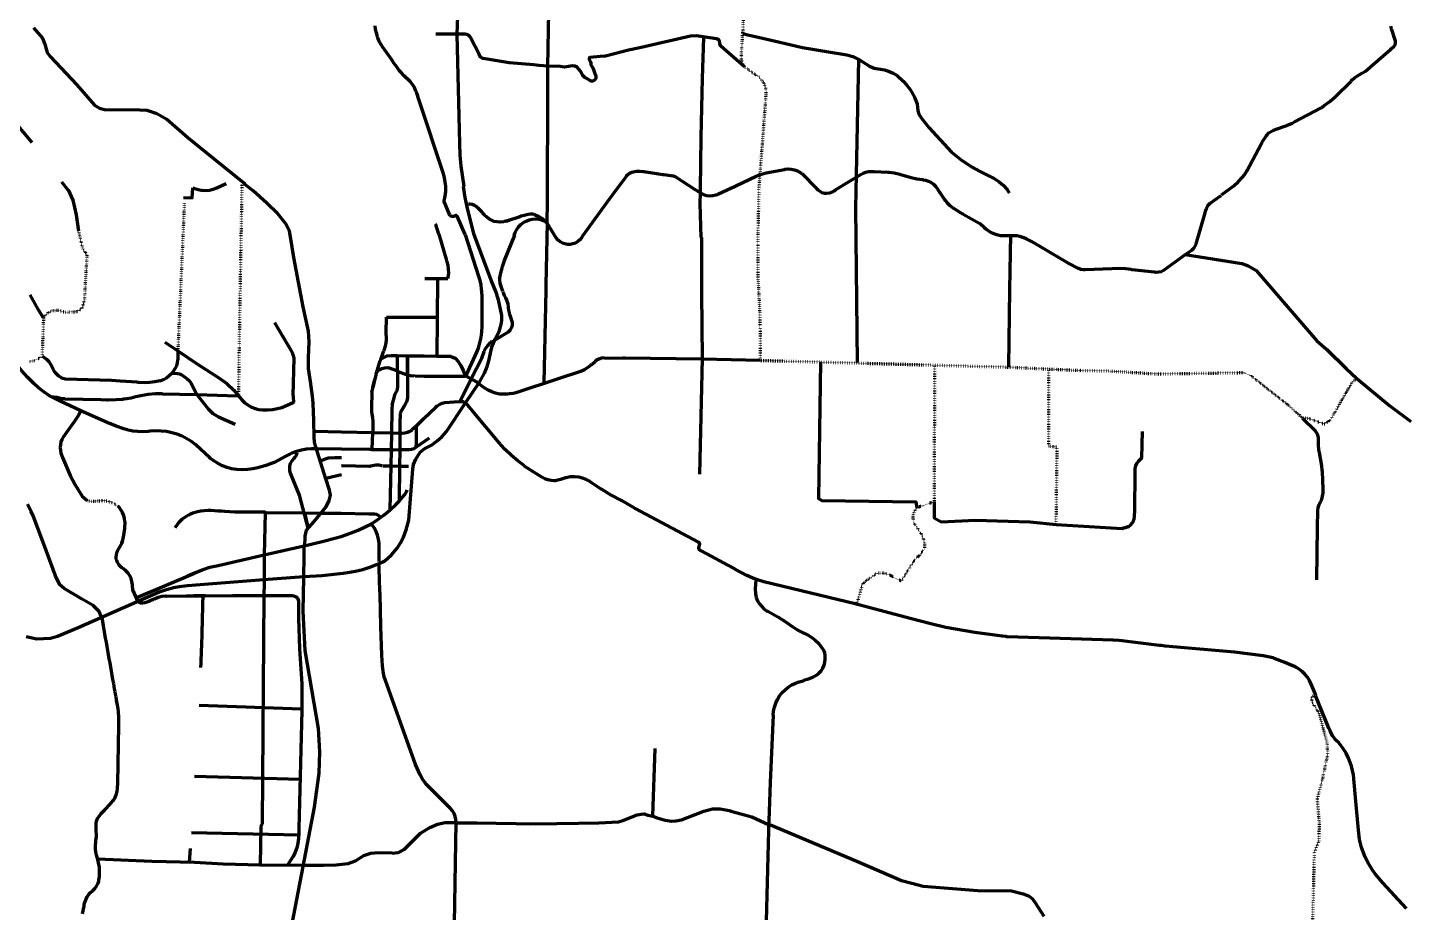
# Model space of a CAD drawing. Header units: feet. Extents: x -383819 to -15998, y -152022 to 104900.
# Drawn here: x -312136 to -265172, y -21132 to 9003 of the extents above; entities that cross this region are included whole.
import ezdxf

# ---------------------------------------------------------------- set-up
doc = ezdxf.new("R2010")
doc.units = ezdxf.units.FT
doc.linetypes.add('DOTTED', pattern=[1.5, 0.3, -1.2])
for name, color, linetype, lineweight in [('41', 7, 'DOTTED', 200), ('42', 7, 'DOTTED', 200), ('43', 7, 'DOTTED', 200), ('57', 7, 'Continuous', 200), ('58', 7, 'Continuous', 200), ('59', 7, 'Continuous', 200), ('60', 7, 'Continuous', 200)]:
    doc.layers.add(name, color=color, linetype=linetype, lineweight=lineweight)

msp = doc.modelspace()

# ---------------------------------------------------------------- linework, layer by layer
at = {"layer": '41'}
for points in [[(-287775.81, 8798.39), (-287767.73, 8919.24), (-287753.73, 9310.03), (-287753.01, 9330.02), (-287752.68, 9350.03), (-287751.78, 9447.34), (-287766.68, 9561.56), (-287797.24, 9672.62), (-287842.88, 9778.38), (-287902.71, 9876.8), (-288044.95, 10096.15), (-288143.09, 10256.28), (-288146.58, 10261.46), (-288229.17, 10369.3), (-288323.87, 10466.7), (-288325.57, 10468.24), (-288425.52, 10570.07), (-288513.45, 10682.44), (-288516.43, 10687.29)], [(-287702.78, 7646.07), (-287733.88, 7690.35), (-287779.1, 7776.35), (-287809.61, 7868.59), (-287824.61, 7964.58), (-287823.86, 8041.73), (-287823.67, 8061.54), (-287822.41, 8081.73), (-287803.63, 8382.29), (-287802.72, 8395.98), (-287776.24, 8799.29)], [(-286998.19, 6496.2), (-286978.42, 6734.47), (-286976.45, 6836.77), (-286990.43, 6938.13), (-287020.02, 7036.08), (-287064.5, 7128.23), (-287122.77, 7212.34), (-287193.43, 7286.35), (-287218.33, 7306.74), (-287238.34, 7323.13), (-287258.33, 7336.37), (-287413.4, 7439.1), (-287702.78, 7646.07)], [(-287006.56, 6468.97), (-287043.15, 5990.36), (-287100.66, 5221.45), (-287236.57, 3479.62)], [(-287231.02, 3459.7), (-287262.09, 1975.95), (-287260.02, 1646.34), (-287262.09, 460.59), (-287193.73, -779.58), (-287189.59, -1204.54), (-287183.9, -2329.92)]]:
    msp.add_lwpolyline(points, dxfattribs=at)
at = {"layer": '42'}
for points in [[(-310398.45, 2057.94), (-310262.16, 1469.35), (-310118.69, 1282.73)], [(-312077, -2372.65), (-311890.5, -2329.58), (-311632.26, -2200.38), (-311582.05, -863.48), (-311474.45, -727.1), (-311302.29, -633.79), (-311094.26, -619.43), (-310843.2, -691.21), (-310463.01, -669.67), (-310276.5, -554.83), (-310190.42, -260.53), (-310104.34, 1282.73)], [(-281244.26, -2473.16), (-281260.41, -7144.21), (-281827.1, -7345.19), (-281941.87, -7474.39), (-281989.32, -7652.71), (-281956.22, -7854.83), (-281662.11, -8299.86), (-281590.38, -8529.55), (-281586.94, -8760.19), (-281999.26, -9234.79), (-282379.45, -9852.09), (-282838.54, -9615.22), (-283010.7, -9572.15), (-283211.55, -9586.51), (-283670.64, -9909.51), (-283720.86, -10010.01), (-283900.65, -10647.94)], [(-277365.78, -2643.88), (-277367.07, -5249.23), (-277080.14, -5277.94), (-277110.41, -7854.07)], [(-310104.89, -7100.75), (-310090, -7113.68), (-309911.26, -7128.2), (-309595.84, -7105.99), (-309457.99, -7113), (-309207.68, -7185.46), (-309057.04, -7293.13)], [(-268287.44, -13672.56), (-268416.56, -13844.83), (-268359.17, -14024.28), (-268151.14, -14340.11), (-267878.56, -15366.55), (-267857.04, -15754.16), (-268065.06, -16723.19), (-268215.7, -17265.12), (-268143.97, -18083.41), (-268158.32, -18700.71), (-268330.48, -19138.57)], [(-268316.13, -19174.46), (-268366.34, -21236.32), (-268488.29, -23303.58), (-268638.93, -23892.17), (-268681.97, -24032.14), (-268646.1, -24164.93), (-268481.12, -24670.98), (-268481.12, -25008.34), (-268653.28, -25259.57), (-269011.94, -25891.23), (-269327.85, -26675.03)]]:
    msp.add_lwpolyline(points, dxfattribs=at)
at = {"layer": '43'}
msp.add_line((-306797.45, 3019.79), (-307019.82, -2013.75), dxfattribs=at)
msp.add_lwpolyline([(-304839.14, 3665.8), (-304932.39, -1839.68), (-304953.91, -3513.94)], dxfattribs=at)
at = {"layer": '57'}
for points in [[(-297481.32, 9717.75), (-297519.06, 8765.7), (-297422.02, 5053.93), (-297408.55, 4660.16), (-297373.51, 4279.88), (-297281.86, 3594.84)], [(-312183.25, -11739.9), (-311817.57, -11810.98), (-311596.58, -11805.72), (-311359.8, -11789.92), (-311117.76, -11726.74), (-310410.07, -11431.9), (-308609.26, -10636.87), (-307679.93, -10222.9), (-307440.52, -10141.29), (-307164.28, -10070.21), (-306961.71, -10030.72), (-306693.36, -9993.87), (-306403.97, -9970.17), (-304089.5, -9799.06), (-302724.09, -9696.39), (-302097.3, -9652.29), (-301381.71, -9575.95), (-301176.51, -9546.99), (-300963.41, -9507.5), (-300716.11, -9449.58), (-300481.97, -9375.87), (-300158.37, -9246.88), (-299966.32, -9160.01), (-299744.68, -8957.38), (-299552.63, -8723.09), (-299439.51, -8549.34), (-299334.27, -8351.9), (-299236.93, -8107.07), (-299144.85, -7778), (-299013.31, -6032.62), (-298989.63, -5877.3), (-298915.97, -5696.97), (-298760.75, -5454.77), (-298602.9, -5333.68), (-298381.91, -5215.21), (-298184.6, -5073.05), (-298024.11, -4930.9), (-297870.21, -4755.83), (-297220.4, -3776.52), (-296741.58, -3072.31), (-296569.27, -2765.62), (-296479.82, -2539.22), (-296427.2, -2352.31), (-296321.97, -1886.35), (-296208.84, -1604.67), (-296069.41, -1349.31), (-296003.64, -1109.08), (-295987.85, -969.56), (-295987.85, -801.08), (-296095.72, -264.04), (-296190.43, 20.28), (-296340.39, 399.36), (-296932.33, 1979.55), (-297163.84, 2898.97), (-297226.98, 3212.25), (-297292.58, 3590.29)], [(-303127.27, -21521.81), (-302747.12, -19567.8), (-302365.65, -17543.36), (-302202.54, -16392.94), (-302176.23, -15661.09), (-302231.48, -14873.96), (-302676.09, -12213.11), (-302745.14, -10875.77), (-302726.72, -9722.71), (-302720.81, -9004.69), (-302712.92, -8628.23), (-302691.24, -8680.29)]]:
    msp.add_lwpolyline(points, dxfattribs=at)
at = {"layer": '58'}
for p, q in [((-310979.68, 3753.38), (-310764.35, 3472.26)), ((-289155.51, -2283.54), (-287184.94, -2329.4)), ((-300411.32, -3422.59), (-300419.37, -3940.92)), ((-302801.34, -14210.91), (-306287.92, -14086.87)), ((-302854.99, -16608.75), (-306449.42, -16501.38)), ((-288217.14, -17668.28), (-287465.68, -17882.52)), ((-287468.4, -17882.52), (-286897.94, -18135.38)), ((-306556.72, -18416.07), (-302890.75, -18487.65)), ((-304220.82, -19513.83), (-302738.18, -19520.34))]:
    msp.add_line(p, q, dxfattribs=at)
for points in [[(-311936.55, 8999.03), (-311626.31, 8639.33), (-311542.6, 8442.23), (-311463.81, 8156.44), (-311370.25, 8023.4), (-310453.59, 7051), (-309851.09, 6365.34), (-309683.66, 6261.86), (-309511.3, 6217.51), (-308309.76, 6202.73), (-308068.47, 6187.95), (-307738.53, 6079.55)], [(-307738.53, 6079.55), (-307392.36, 5878.27), (-306675.2, 5259.54), (-305775.24, 4528.32), (-304729.81, 3679.86)], [(-302571.34, -1332.03), (-302754.53, -512.65), (-303070.01, 1177.4), (-303181.95, 1879.89), (-303212.48, 2073.33), (-303334.6, 2317.67), (-303609.38, 2663.83), (-303985.92, 3020.16), (-304454.05, 3447.77), (-304759.01, 3680.2)], [(-312085.54, -2954.5), (-312133.84, -2904.85), (-312328.33, -2681.99), (-312589.52, -2362.71), (-313711.21, -991.54), (-314986.56, 570.63), (-315937.04, 1811.82)], [(-299921.03, -1481.48), (-299919.11, -1382.98), (-299914.21, -859.6)], [(-299914.21, -859.6), (-299890.62, -859.74), (-299460.07, -862.39), (-299184.34, -864.09), (-298179.34, -862.94)], [(-302691.24, -8680.29), (-302683.29, -8313.34), (-302632.4, -8109.8), (-302377.98, -7814.67), (-301970.91, -7316.01), (-301869.14, -7102.3), (-301818.26, -6919.11), (-301848.79, -6746.11), (-301981.09, -6369.56), (-302276.22, -5423.12), (-302357.63, -5127.99), (-302377.98, -4934.63), (-302388.16, -4385.08), (-302408.51, -3784.65), (-302428.87, -3550.58), (-302500.11, -3051.91), (-302571.34, -2604.13), (-302571.34, -2227.59), (-302540.81, -1698.39), (-302571.34, -1332.03)], [(-299921.03, -1481.48), (-299927.55, -1642.82), (-299949.99, -1802.72), (-299988.13, -1959.62), (-299999.01, -1994.12), (-300005.35, -2014.2)], [(-300243.38, -2722.14), (-300122.23, -2344.91), (-300105.37, -2297.18)], [(-299546.26, -2179.97), (-299736.86, -2178), (-299756.97, -2177.79), (-299914, -2191.96), (-300111.55, -2288.27)], [(-300105.37, -2297.18), (-300012.39, -2034.12), (-300005.35, -2014.2)], [(-297703.38, -2198.99), (-297723.43, -2198.78), (-298196.17, -2193.9), (-298625.48, -2189.47), (-299191.05, -2183.63), (-299546.26, -2179.97)], [(-297705.79, -2197.65), (-297569.03, -2253.19), (-297472.1, -2371.11), (-297388.04, -2498.52), (-297380.95, -2510.73)], [(-292497.57, -2247.09), (-292588.58, -2259.2), (-292676.12, -2286.9), (-292757.53, -2329.34), (-292808.08, -2365.95)], [(-292497.57, -2247.09), (-292313.49, -2250.7), (-291854.37, -2248.63)], [(-291854.37, -2248.63), (-291796.81, -2248.37), (-289171.02, -2283.15)], [(-300270.7, -2807.21), (-300275.84, -2827.17), (-300376.1, -3257.26), (-300323.52, -3012.3)], [(-300270.7, -2807.21), (-300264.27, -2787.17), (-300243.38, -2722.14)], [(-299529.01, -2703.92), (-299720.92, -2626.15), (-299805.31, -2599.89), (-299893.05, -2589.24), (-299981.28, -2594.55), (-300067.1, -2615.65), (-300147.74, -2651.85), (-300220.54, -2701.96), (-300222.85, -2704), (-300243.38, -2722.14)], [(-299543.23, -2695.32), (-299240.35, -2813.22), (-299220.42, -2820.98)], [(-297380.95, -2510.73), (-297297.13, -2676.13), (-297227.87, -2848.15), (-297227.64, -2848.8), (-297221.53, -2868.8)], [(-295658.14, -3461.05), (-295492.07, -3423.05), (-294051.01, -2945.07), (-293290.3, -2695.95)], [(-293290.3, -2695.95), (-293163.28, -2637.35), (-293043.79, -2564.64), (-292935.06, -2480.08), (-292914.92, -2462.32)], [(-292914.92, -2462.32), (-292895.06, -2443.35), (-292808.08, -2365.95)], [(-310856.33, -3803.58), (-310980.45, -3743.97), (-311188.94, -3645.6), (-311390.12, -3533.01), (-311583, -3406.74), (-311766.67, -3267.41), (-311927.6, -3116.88), (-312085.54, -2954.5)], [(-300411.32, -3422.59), (-300380.63, -3278.91), (-300376.2, -3258.17)], [(-299221.16, -2820.81), (-299098.97, -2849.95), (-298976.32, -2862.98), (-298956.23, -2863.73)], [(-298956.23, -2863.73), (-298936.32, -2862.38), (-298630.42, -2863.51), (-298207.66, -2865.07)], [(-298207.66, -2865.07), (-297244.28, -2868.62), (-297236.31, -2868.65)], [(-296825.51, -3078.2), (-297221.72, -2854.47), (-297021.56, -2963.3)], [(-295658.14, -3461.05), (-295791.5, -3482.2), (-295926.44, -3487.45), (-296061.04, -3476.72), (-296193.44, -3450.15), (-296321.77, -3408.12), (-296444.23, -3351.22), (-296559.11, -3280.25), (-296636.22, -3220.99), (-296827.09, -3080.87)], [(-310320.72, -4048.82), (-310413.01, -4224.17), (-310543.85, -4427.57), (-310807.88, -4784.4), (-310929.37, -4951.56), (-310966.76, -5020.53), (-310998.78, -5110.48), (-311021.66, -5294.66), (-311000.63, -5494.55), (-310944.56, -5640.68), (-310680.54, -6257.02), (-310513.22, -6575.34), (-310271.08, -6956.36), (-310104.89, -7100.75)], [(-302302.33, -5341.5), (-302469.93, -5338.78), (-302641.19, -5353.95), (-302810.3, -5384.96), (-302934.65, -5419.97), (-302975.8, -5431.55), (-303136.25, -5493.32), (-303215.06, -5531.05), (-303244.66, -5545.22), (-303336.46, -5595.55), (-303738.52, -5804.74), (-304025.05, -5908.8), (-304292.88, -5991.05), (-304465.43, -6027.74), (-304644.96, -6049.78), (-304825.75, -6055.88), (-305006.37, -6045.99), (-305185.4, -6020.19), (-305339.73, -5977.5), (-305496.41, -5917.97), (-305646.7, -5843.78), (-305789.24, -5755.6), (-305902.73, -5669.42), (-305922.78, -5654.19), (-305942.73, -5635.36), (-306399.61, -5204.06), (-306548.78, -5094.38), (-306706.85, -4997.98), (-306872.66, -4915.59), (-307044.95, -4847.81), (-307222.45, -4795.15), (-307403.84, -4758), (-307587.75, -4736.65), (-307772.82, -4731.25), (-307957.67, -4741.84), (-308025.47, -4749.76), (-308043.31, -4751.87), (-308213.14, -4763.02), (-308383.26, -4758.17), (-308552.17, -4737.39), (-308698.39, -4705.24), (-308718.25, -4700.87), (-308738.39, -4695.02), (-308855.69, -4660.92), (-309123.52, -4570.51), (-309365.8, -4473.13), (-309386.01, -4465.01), (-309405.8, -4456.1), (-310320.62, -4044.57), (-310856.33, -3803.58)], [(-300419.37, -3940.92), (-300419.49, -4064.22), (-300407.74, -4164.23), (-300393.25, -4275.51)], [(-293810.48, -6331.12), (-293979.7, -6392.82), (-294166.98, -6427.99), (-294188.33, -6430.02), (-294198.3, -6431.04), (-294306.84, -6423.06), (-294415.61, -6399.26), (-294519.85, -6360.13), (-294617.42, -6306.49), (-294803.51, -6193.77), (-295195.72, -5942.48), (-295215.68, -5928.12), (-295438.77, -5756.8), (-295651.76, -5573.08), (-295853.96, -5377.55), (-296026.26, -5190.84), (-296044.7, -5170.86), (-296061.44, -5150.84), (-296990.65, -4039.76), (-297043.59, -3976.46), (-297155.58, -3842.55)], [(-300393.25, -4275.51), (-300376.1, -4418.29), (-300374.89, -4562.1), (-300372.15, -4805.19)], [(-300384.59, -4797.1), (-300395.45, -5067.6), (-300412.12, -5351.39), (-300413.35, -5372.17)], [(-289268.38, -8727.28), (-289243.32, -8584.74), (-289254.69, -8551.24), (-289279.51, -8526.03), (-291441.17, -7373.32), (-291888.1, -7118.57), (-292279.4, -6904.86), (-292591.96, -6720.71), (-292611.83, -6709.01), (-292631.96, -6695.57), (-292938.01, -6487.98), (-292958.2, -6474.28), (-292978.01, -6461.89), (-292997.18, -6449.89), (-293114.07, -6389.5), (-293237.41, -6343.72), (-293365.39, -6313.24), (-293496.13, -6298.51), (-293607.69, -6299.55), (-293627.79, -6299.74), (-293647.69, -6301.94), (-293698.23, -6307.51), (-293790.48, -6328.66), (-293810.04, -6331.07)], [(-304044.35, -7494.28), (-304045.04, -7527.82), (-304074.42, -8951.47), (-304074.46, -8957.96)], [(-288041.28, -9427.71), (-288284.33, -9306.29), (-288998.56, -8920.3), (-289215.37, -8805.27), (-289235.42, -8794.63), (-289255.37, -8780.07), (-289259.52, -8777.04), (-289271.39, -8749.61), (-289270.05, -8726.9)], [(-304074.46, -8957.96), (-304078.94, -9647.28), (-304079.07, -9667.81)], [(-297537.39, -18060.31), (-297545.8, -17965.84), (-297570.12, -17863.23), (-297609.66, -17765.48), (-297663.52, -17674.82), (-297730.46, -17593.34), (-297807.81, -17515.71), (-298547.29, -16773.59), (-298567.18, -16753.63), (-298583.39, -16733.59), (-298591.33, -16723.78), (-298686.16, -16590.88), (-298767.52, -16449.34), (-298918.34, -16097.32), (-299947.78, -13235.6), (-299985.76, -13108.73), (-300027.11, -12923.31), (-300052.72, -12735.07), (-300065.86, -12373.32), (-300101.4, -11394.54), (-300132.04, -10292.97), (-300136.35, -10173.5), (-300163.52, -9420.9), (-300162.77, -9321.11)], [(-304082.89, -9679.41), (-304080.84, -9940.74), (-304083.37, -10328.37)], [(-279866.65, -11603.86), (-280862.78, -11430.6), (-281370.39, -11303.67), (-282024.33, -11128.67), (-283863.93, -10647.44), (-283901.96, -10638.17), (-287059.51, -9868.58), (-287092.41, -9860.99), (-287277.8, -9808.57), (-287325.38, -9790.73), (-287458.21, -9740.96), (-287632.39, -9658.62), (-288020.74, -9448.74), (-288042.52, -9436.97)], [(-308144.41, -10583.76), (-308219.46, -10598.28), (-308253.48, -10598.71), (-308273.51, -10598.96), (-308387, -10537.55)], [(-307840.68, -10468.74), (-308003.96, -10537.7), (-308144.41, -10583.76)], [(-307422.19, -10359.1), (-307442.11, -10361.67), (-307557.58, -10376.57), (-307690.09, -10409.76), (-307817.8, -10458.2), (-307840.68, -10468.74)], [(-307422.19, -10359.1), (-307402.11, -10358.88), (-306736.06, -10351.48)], [(-306727.72, -10351.29), (-306091.77, -10345.74), (-306484.69, -10348.69)], [(-306233.29, -10345.9), (-306210.89, -10345.65), (-305146.13, -10333.83), (-304085.31, -10334.03)], [(-304083.42, -10334.03), (-304149.75, -18099.46), (-304149.92, -18119.35), (-304196.06, -18208.09)], [(-304083.42, -10334.03), (-303258.24, -10334.18), (-303099.28, -10340.45)], [(-303099.28, -10340.45), (-303040.95, -10357.3), (-302989.01, -10388.74), (-302947.03, -10432.61), (-302917.92, -10485.89), (-302903.66, -10544.91), (-302903.13, -10587.97)], [(-302903.13, -10587.97), (-302909.59, -11111.38), (-302870.17, -12156.67), (-302795.33, -13351.81), (-302793.47, -14255.24), (-302893.38, -18270.1), (-302896.46, -18456.25)], [(-268263.15, -13736.14), (-268340.94, -13542.51), (-268416.35, -13354.78), (-268472.94, -13234.04), (-268543.56, -13120.93), (-268627.21, -13017.09), (-268722.69, -12924.01), (-268828.61, -12843.03), (-268943.47, -12775.3), (-269065.61, -12721.8), (-269073.28, -12719.01), (-269312.22, -12621.81), (-269638.24, -12490.42), (-269709.69, -12467.05), (-269880.01, -12423.36), (-270053.61, -12395.32), (-271033.37, -12265.3), (-273393.58, -12060.43), (-273542.21, -12043.89), (-273562.88, -12041.59), (-273582.21, -12039.14), (-274851.73, -11878.25), (-274959.95, -11866.36), (-275145.47, -11857.09), (-275165.21, -11856.1), (-275185.47, -11855.88), (-275518.21, -11852.18), (-278764.5, -11742.87), (-278784.32, -11742.21), (-278804.5, -11740.4), (-278936, -11728.66), (-279866.65, -11603.86)], [(-310268.96, -21181.72), (-310213.89, -20917.32), (-310209.79, -20897.66), (-310205.67, -20877.32), (-310193.86, -20819.1), (-310157.23, -20705.47), (-310105.76, -20597.76), (-310062.7, -20531.95), (-309995.08, -20454.29), (-309916.27, -20388.02), (-309846.31, -20321.42), (-309787.53, -20243.59), (-309742.25, -20157.21), (-309711.67, -20064.6), (-309707.71, -20045.15), (-309686.47, -19895.41), (-309681.16, -19744.25), (-309691.83, -19593.39), (-309718.38, -19444.49), (-309747.51, -19335.33), (-309790.79, -19173.17), (-309796.08, -19153.34), (-309801.17, -19133.17), (-309814.58, -19079.93), (-309825.75, -18978.84), (-309825.25, -18868.05), (-309825.16, -18848.04), (-309823.67, -18828.05), (-309816.64, -18733.8), (-309815.16, -18713.97), (-309812.27, -18693.8), (-309790.8, -18544.2), (-309788.7, -18491.25), (-309794.18, -18351.54), (-309801.39, -18124.87), (-309800.79, -18090.42), (-309787.81, -18018.98), (-309753.18, -17932.22), (-309703.13, -17848.94), (-309657.15, -17794.99), (-309640.18, -17775.07), (-309620.94, -17754.99), (-309504.82, -17633.81), (-309314.41, -17432.26), (-309296.32, -17413.11), (-309276.86, -17392.26), (-309217.78, -17319.39), (-309201.63, -17299.46), (-309190.21, -17279.39), (-309166.67, -17238), (-309119.13, -17128.72), (-309086.64, -17014.06), (-309069.78, -16896.08), (-309062.96, -16725.14), (-309030.86, -14770.83), (-309027.41, -14684.76), (-309026.86, -14675.54), (-309024.1, -14488.78), (-309037.33, -14302.47), (-309066.45, -14117.98), (-309105.43, -13939.1)], [(-265174.77, -21001.43), (-265976.01, -20124.13), (-266239.03, -19814.64), (-266327.32, -19694.62), (-266468.57, -19465.55), (-266580.6, -19246.22), (-266699.93, -18922.11), (-266768.12, -18646.74), (-266807.09, -18332.37), (-266894.76, -17345.41), (-266948.34, -16702.06), (-266980, -16448.61), (-267048.19, -16155.57), (-267143.17, -15882.63), (-267228.41, -15712.05), (-267340.43, -15536.59), (-267479.26, -15355.04), (-267571.79, -15266.09), (-267693.56, -15112.56), (-267771.5, -14945.63), (-267815.34, -14853.03), (-268263.45, -13741.78)], [(-297508.03, -18081.83), (-297238.72, -18083.92), (-296849.25, -18083.92), (-295493.91, -18099.27), (-294845.97, -18118.12), (-293365.76, -18088.06), (-292680.56, -18078.74), (-292013.49, -18045.57), (-291860.19, -18004.11), (-291373.35, -17813.39), (-291242.3, -17786.44), (-291134.57, -17780.22), (-291006.13, -17817.54), (-290842.47, -17856.92), (-290697.45, -17906.68), (-290417.78, -17991.67), (-290194.04, -18020.69), (-290053.17, -18012.4), (-289868.79, -17975.09), (-289099.68, -17678.65), (-288809.65, -17608.17), (-288542.4, -17606.09), (-288171.58, -17672.43)], [(-304193.01, -18210.53), (-304193.34, -18230.59), (-304214.19, -19490.51), (-304214.56, -19512.67)], [(-299720.56, -19112.12), (-299500.96, -19087.24), (-299314.51, -18987.74), (-298747.56, -18431.67), (-298440.28, -18237.32), (-298170.96, -18125.38), (-297914.08, -18071.48), (-297698.63, -18073.54), (-297528.75, -18071.48)], [(-297633.82, -23567.27), (-297537.57, -18070.62)], [(-302896.46, -18456.24), (-302904.99, -18616.17), (-302929.43, -18774.45), (-302969.52, -18929.51), (-303024.88, -19079.8), (-303094.95, -19223.81), (-303106.9, -19244.8), (-303285.79, -19521.72)], [(-299720.56, -19112.12), (-300181.42, -19102.89), (-300454.38, -19125.65), (-300693.22, -19205.31), (-300977.55, -19387.4), (-301227.76, -19478.45), (-301637.2, -19523.97), (-302069.38, -19535.35), (-302741.01, -19535.35)], [(-309757.75, -19305.23), (-307906.63, -19385.63), (-306451.12, -19426), (-305475.29, -19474.7), (-304214.56, -19512.67)]]:
    msp.add_lwpolyline(points, dxfattribs=at)
for points in [[(-306170.6, -10348.24), (-306171.7, -10420.74), (-306244.47, -12794.02)], [(-309609.73, -11085.67), (-309214.86, -13338.77), (-309085.36, -14055.14)]]:
    msp.add_spline(points, degree=3, dxfattribs=at)
at = {"layer": '59'}
for p, q in [((-294427.33, 3558.66), (-294423.89, 4301.09)), ((-294442.35, 2342.77), (-294429.91, 3077.95)), ((-289197.3, 1849.28), (-289223.83, 3014.26)), ((-295556.8, 1930.4), (-295904.61, 1068.54)), ((-289185.18, 1853.62), (-289178.68, 83.36)), ((-298606.06, 459.83), (-298172.44, 455.65)), ((-289178.68, 83.36), (-289178.25, -34.36)), ((-296668.41, -162.45), (-296667.97, -1180.11)), ((-289178.25, -34.36), (-289155.73, -2261.96)), ((-298189.9, -880.18), (-298196.17, -2193.9)), ((-307464.01, -1706.12), (-307018.81, -2006.63)), ((-296143.65, -1415.94), (-296110.42, -1429.73)), ((-299550.67, -2188.24), (-299539.38, -3241.94)), ((-307538.66, -3466.27), (-306369.06, -3498.58)), ((-298459.53, -4978.47), (-298898.36, -5281.46)), ((-286836.33, -18153.16), (-283893.02, -19388)), ((-286902.64, -18337.38), (-287044.28, -23704.72)), ((-306620.55, -19422.3), (-306591.33, -18954.41))]:
    msp.add_line(p, q, dxfattribs=at)
for points in [[(-299734.85, 7906.25), (-299841.83, 8058.13), (-300050.98, 8345.27), (-300085.82, 8400.64), (-300155.23, 8532.5), (-300202.18, 8651.03), (-300210.12, 8671.07), (-300216.01, 8691.03), (-300245.74, 8791.78), (-300255.31, 8822.63), (-300281.65, 8941.7), (-300292.2, 9063.18)], [(-271465.66, 3302.37), (-271051.99, 3615.42), (-270898.16, 3755.16), (-270755.52, 3906.33), (-270691.74, 3988.79), (-270619.58, 4100.5), (-270606.63, 4120.56), (-270596.05, 4140.5), (-270122.72, 5032.87), (-270112.05, 5052.99), (-270100.54, 5072.87), (-270048.7, 5162.39), (-269972.41, 5276.3), (-269958.94, 5296.4), (-269944.14, 5316.3), (-269918.94, 5350.17), (-269853.43, 5415.2), (-269777.69, 5467.97), (-269693.98, 5506.89), (-269376.62, 5620.55), (-269244.65, 5669.54), (-269224.82, 5676.91), (-269204.65, 5685.58), (-269063.59, 5746.25), (-268980.86, 5788.9), (-268081.09, 6272.97), (-268061.17, 6283.69), (-268041.09, 6296.93), (-267970.24, 6343.67), (-267782.8, 6481.38), (-267605.27, 6631.65), (-267058.42, 7183.5), (-267038.5, 7203.6), (-267018.6, 7221.63), (-266941.62, 7291.35), (-266843.15, 7361.41), (-266666.76, 7459.53), (-266571.52, 7524.05), (-266419.04, 7640.43), (-266398.95, 7655.77), (-266379.04, 7673.24), (-265719.83, 8251.56), (-265699.83, 8269.11), (-265679.83, 8286.67), (-265587.4, 8367.78), (-265556.7, 8417.47), (-265540.57, 8473.6), (-265540.2, 8532), (-265541.37, 8539.82), (-265666.75, 8924.1), (-265673.25, 8944), (-265679.23, 8964.1), (-265700.2, 9046.47)], [(-296758.86, 8093.47), (-297040.63, 8643.71), (-297050.89, 8663.75), (-297064.12, 8683.71), (-297077.99, 8704.65), (-297120.33, 8741.79), (-297171.36, 8765.6), (-297227.02, 8774.17), (-297360.37, 8774.44), (-297370.56, 8774.46), (-298235.02, 8775.51)], [(-289217.09, 3497.37), (-289192.12, 5269.33), (-289143.99, 7272.85), (-289105.05, 8670.35), (-289104.45, 8691.76)], [(-295736.98, 7800.83), (-295737.16, 7800.84), (-296613.34, 7954.08), (-296650.22, 7965.74), (-296694.68, 7994.14), (-296728.66, 8034.49), (-296758.86, 8093.47)], [(-297894.6, 3599.45), (-297907.59, 3741.16), (-297938.13, 3899.33), (-297971.85, 4017.39), (-298813, 6556.26), (-298880.87, 6766.03), (-298906.57, 6842.64), (-298959.24, 6958.59), (-299026.01, 7067.04), (-299105.85, 7166.27), (-299177.49, 7235.41), (-299197.69, 7254.91), (-299217.49, 7273.12), (-299307.98, 7356.36), (-299414.35, 7469.87), (-299477.35, 7541.95), (-299574.96, 7672.87), (-299656.71, 7795.31), (-299734.85, 7906.25)], [(-294414.71, 7685.1), (-294710.42, 7716.39), (-294895.45, 7732.74), (-295736.98, 7800.83)], [(-294423.89, 4301.09), (-294423.26, 4435.48), (-294411.92, 5570.61), (-294415.38, 6814.02), (-294414.73, 7664.53), (-294414.71, 7685.1)], [(-292043.14, 3530.61), (-291863.66, 3776.66), (-291764.23, 3910.2), (-291749.3, 3930.26), (-291731.47, 3950.2), (-291697.83, 3987.82), (-291629.99, 4041.07), (-291553.49, 4080.91), (-291513.91, 4091.5), (-291398.31, 4111.29), (-291281.1, 4115.17), (-291184.45, 4105.16), (-291164.65, 4103.11), (-291144.45, 4100.03), (-290501.82, 4002.07), (-290481.64, 3998.99), (-290461.82, 3996.14), (-290149.27, 3951.07), (-290075.81, 3927.44), (-290008.77, 3889.22), (-290005.7, 3886.99), (-289843.99, 3777.09), (-289415.21, 3499.7)], [(-288285.67, 3486.41), (-288233.55, 3510.32), (-287316.19, 3944.39), (-287210.47, 3987.06), (-287208.69, 3987.78)], [(-287208.69, 3987.78), (-287170.91, 4003.03), (-287020.41, 4046.55), (-286975.24, 4056.43), (-286359.92, 4172.6), (-286339.81, 4176.4), (-286319.92, 4178.33), (-286232.2, 4186.85), (-286124.11, 4181.34), (-286018.02, 4159.97), (-285916.22, 4123.22), (-285820.95, 4071.88), (-285808.57, 4063.51), (-285788.6, 4050), (-285768.73, 4029.97), (-285264.79, 3522.05), (-285224.77, 3479), (-285185.54, 3449.94)], [(-284657.5, 3443.73), (-284613.9, 3473.29), (-284327.19, 3660.43), (-283759.21, 4002.48), (-283675.79, 4050.07), (-283585.63, 4083.19), (-283491.23, 4100.9), (-283447.26, 4103.72), (-283301.02, 4104), (-282837.2, 4080.23), (-282817.08, 4079.19), (-282797.2, 4076.5), (-282622.86, 4052.89), (-282431.32, 4010.82), (-282243.84, 3953.28), (-282234, 3949.79), (-282046.24, 3893.26), (-281849.39, 3850.47), (-281669.78, 3826.13), (-281649.84, 3823.43), (-281629.78, 3820.29), (-281549.46, 3807.7), (-281452.85, 3776.45), (-281362.33, 3730.42), (-281280.16, 3670.77), (-281208.35, 3598.98), (-281151.88, 3521.94), (-281071.15, 3401.54)], [(-297779.45, 2672.57), (-297950.08, 3083.87), (-297944.41, 3101.82), (-297911.38, 3259.49), (-297894.15, 3419.66), (-297892.88, 3580.74), (-297894.6, 3599.45)], [(-294429.91, 3077.95), (-294429.43, 3105.98), (-294427.33, 3558.66)], [(-293230.69, 1902.6), (-292391.43, 3053.14), (-292043.14, 3530.61)], [(-289415.21, 3499.69), (-289218.85, 3372.66), (-289186.39, 3351.66), (-289093.15, 3311), (-288994.69, 3285.45), (-288893.44, 3275.62), (-288791.9, 3281.77), (-288692.58, 3303.74), (-288642.07, 3322.43), (-288621.97, 3329.87), (-288602.07, 3339.3), (-288475.52, 3399.31), (-288285.68, 3486.41)], [(-289223.83, 3014.26), (-289223.87, 3016.16), (-289218.85, 3372.66), (-289217.09, 3497.36)], [(-285185.54, 3449.93), (-285156.02, 3428.07), (-285079, 3390.79), (-284996.41, 3368.47), (-284911.1, 3361.89), (-284826.05, 3371.27), (-284744.23, 3396.28), (-284674.58, 3432.15), (-284657.51, 3443.72)], [(-281071.14, 3401.53), (-281060.95, 3386.33), (-280899.65, 3147.94), (-280886.17, 3128.02), (-280870.68, 3107.94), (-280810.31, 3029.72), (-280722.5, 2942.06), (-280635.67, 2875.27), (-280613.45, 2859.19), (-280595.67, 2847.69), (-280349.22, 2688.4), (-280313.13, 2666.61), (-280292.94, 2654.43), (-280273.13, 2643.51), (-279699.01, 2327.29)], [(-272335.09, 1641.1), (-272074.59, 2535.69), (-271988.69, 2815.39), (-271982.49, 2835.6), (-271975.47, 2855.39), (-271969.17, 2873.17), (-271932.24, 2941.2), (-271882.14, 3000.22), (-271841.01, 3032.17), (-271821.1, 3047.64), (-271801.01, 3061.11), (-271744.89, 3098.75), (-271486.53, 3288.78)], [(-295832.62, 2419.67), (-295853.59, 2413.12), (-295894.68, 2400.26), (-295914.58, 2394.04), (-295934.68, 2389.8), (-295940.12, 2388.65), (-296041.8, 2377.41), (-296143.99, 2382.15), (-296244.2, 2402.73), (-296339.98, 2438.67), (-296429, 2489.08), (-296509.08, 2552.73), (-296559.9, 2608.07), (-296578.61, 2628.44), (-296596.15, 2648.07), (-296668.95, 2729.55), (-296706.52, 2771.6), (-296765.3, 2830.37), (-296785.51, 2850.57), (-296805.3, 2869.4), (-296828.73, 2891.7), (-296843.84, 2906.07), (-296912.2, 2949.19), (-296987.69, 2978.03), (-297067.38, 2991.47), (-297115.23, 2991.93)], [(-297230.26, 1953.19), (-297494.44, 2561.44), (-297503.14, 2581.45), (-297523.13, 2595.34), (-297529.39, 2599.69), (-297561.18, 2603.18), (-297588.57, 2592.64), (-297629.33, 2574.59), (-297673.83, 2571.97), (-297711.61, 2583.61), (-297731.6, 2594.38), (-297747.96, 2614.39), (-297772.61, 2644.54), (-297778.14, 2654.73), (-297789.44, 2675.58)], [(-294488.48, 2389.64), (-294494.44, 2396.29), (-294513.18, 2412.76), (-294562.57, 2456.15), (-294582.63, 2473.77), (-294602.57, 2487.93), (-294630.64, 2507.85), (-294745.47, 2575.23), (-294765.33, 2585.46), (-294845.72, 2618.17), (-294865.68, 2626.3), (-294885.72, 2632.61), (-294938.74, 2648.09), (-295011.04, 2652.69), (-295082.61, 2641.35), (-295264.91, 2594.01), (-295333.81, 2574.98), (-295353.54, 2569.53), (-295373.81, 2563.19), (-295827.37, 2414.58), (-295724.08, 2453.63)], [(-295556.9, 1932.35), (-295524.01, 2027.95), (-295474.31, 2125.29), (-295410.93, 2214.35), (-295335.26, 2293.21), (-295248.89, 2360.2), (-295153.68, 2413.87), (-295051.66, 2453.1), (-294945.01, 2477.03), (-294836.01, 2485.15), (-294727, 2477.3), (-294620.29, 2453.63), (-294538.17, 2422.29), (-294513.18, 2412.76)], [(-294172.76, 1916.06), (-294309.07, 2133.57), (-294367.23, 2231.82), (-294379.11, 2251.9), (-294392.7, 2271.82), (-294423.82, 2317.47), (-294442.43, 2338.24), (-294488.48, 2389.64)], [(-298126.51, 1961.87), (-298233.12, 2300.46), (-298237.25, 2313.22)], [(-298126.51, 1961.87), (-297861.81, 1069.98), (-297855.85, 1049.93)], [(-297230.26, 1953.19), (-296773.34, 542.39), (-296744.68, 440.1)], [(-294441.39, 2348.12), (-294483.61, 245.4), (-294487.41, 60.64), (-294552.37, -3096.82)], [(-293230.69, 1902.6), (-293266.85, 1841.83), (-293325.21, 1771.35), (-293394.94, 1712.08), (-293473.91, 1665.83), (-293559.72, 1634.02), (-293649.75, 1617.6), (-293741.26, 1617.09), (-293831.47, 1632.49), (-293917.63, 1663.34), (-293997.11, 1708.7), (-294067.5, 1767.18), (-294126.65, 1837.01), (-294172.76, 1916.06)], [(-277916.88, 1704.87), (-278104.34, 1791.58), (-278221.26, 1848.88), (-278240.37, 1857.25), (-278340.62, 1890.73), (-278444.78, 1908.71), (-278550.46, 1910.79), (-278633.46, 1906.96), (-278647.17, 1907.21), (-278997.96, 1913.52), (-279126.06, 1944.21), (-279249.5, 1990.19), (-279366.46, 2050.78), (-279475.22, 2125.09), (-279498.27, 2143.95), (-279518.18, 2160.24), (-279538.27, 2178.8), (-279699.01, 2327.29)], [(-278714.5, -2548.07), (-278714.15, -2523.63), (-278676.87, 83.36), (-278645.54, 1953.34)], [(-272335.09, 1641.1), (-272374.85, 1557.67), (-272428.6, 1481.75), (-272494.54, 1416.14), (-272695.67, 1270.4), (-273447.73, 725.45), (-273528.31, 689.4), (-273614.08, 668.45), (-273702.21, 663.3), (-273754.59, 667.81), (-274511.95, 756.03), (-274531.69, 758.33), (-274551.95, 760.6), (-274734, 780.95), (-274969.58, 792.31), (-275205.4, 787.67), (-276119.58, 750.89), (-276171.46, 752.29), (-276256.12, 767.34), (-276336.53, 797.78), (-276691.54, 981.83), (-277916.88, 1704.87)], [(-297855.85, 1049.93), (-297850.89, 1029.98), (-297822.54, 916.1), (-297804.92, 779.26), (-297803.25, 641.31), (-297817.55, 504.08), (-297823.46, 472.31), (-297827.18, 452.31)], [(-295904.33, 1064.26), (-295968.76, 849.21), (-295974.82, 828.96)], [(-272713.38, 1273.74), (-270776.58, 965.08), (-270564.96, 887.92), (-270288.79, 735.39), (-269435.17, -256.96), (-268222.88, -1663.84), (-267883.76, -1956.92), (-267222.19, -2609.54), (-266863.52, -2946.9), (-265737.31, -3880.03), (-265020.6, -4417.34)], [(-295950.2, 9.15), (-296037.1, 288.49), (-296055.96, 421.92), (-296059.37, 488.46)], [(-295974.82, 828.96), (-295980.51, 809.21), (-296027.16, 647.04), (-296056.58, 480.55)], [(-298172.44, 455.65), (-298172.7, 435.71), (-298189.77, -870.21)], [(-298172.44, 455.65), (-297847.18, 452.5), (-297827.18, 452.31)], [(-296744.68, 440.1), (-296703.37, 236.13), (-296684.49, 83.36)], [(-296684.49, 83.36), (-296677.84, 29.59), (-296668.41, -162.45)], [(-295950.04, 1.72), (-295941.94, -18.34), (-295902.06, -117.16), (-295857.19, -200.8)], [(-295857.19, -200.8), (-295812.46, -302.77), (-295782.79, -410.1), (-295768.78, -520.56), (-295768.2, -532.97)], [(-295768.2, -532.97), (-295760.95, -622.81), (-295737.96, -709.95), (-295737.22, -711.85), (-295729.45, -731.94)], [(-295729.45, -731.94), (-295723.29, -751.85), (-295635.77, -1035.05)], [(-296667.97, -1180.11), (-296675.37, -1367.99), (-296698.71, -1554.57), (-296737.81, -1738.5), (-296792.41, -1918.43), (-296846.31, -2057.09)], [(-295732.72, -1335.87), (-295768.53, -1370.65), (-296311.45, -1696.15)], [(-295635.77, -1035.05), (-295632.25, -1110.49), (-295644.66, -1184.99), (-295672.44, -1255.21), (-295714.36, -1318.04), (-295732.72, -1335.87)], [(-297413.83, -3736.17), (-297402.09, -3719.59), (-297021.56, -2963.3), (-296664.15, -2252.98), (-296582.13, -2023.97), (-296580.12, -2018.92), (-296525.49, -1915.22), (-296457.26, -1819.92), (-296440.84, -1802.57), (-296376.69, -1734.78), (-296344, -1706.99), (-296310.51, -1678.52)], [(-310861.11, -2973.89), (-310966.46, -2932.95), (-311000.73, -2915.22), (-311083.41, -2860), (-311156.17, -2792.25), (-311217.14, -2713.73), (-311264.75, -2626.45), (-311344.46, -2472.64), (-311403.85, -2384.75), (-311475.77, -2306.77), (-311558.58, -2240.48), (-311603.44, -2213.6), (-311630.78, -2197.22)], [(-307021.02, -2308.32), (-307024.01, -2328.33), (-307037.06, -2415.63), (-307068.69, -2519.41), (-307115.21, -2617.42), (-307175.63, -2707.54), (-307227.41, -2763.38)], [(-307018.81, -2006.63), (-307021.59, -2137.85), (-307021.09, -2288.33), (-307021.02, -2308.32)], [(-307018.81, -2006.63), (-306347.25, -2459.94), (-305624.35, -2925.56), (-305351.05, -3124.1), (-305114.24, -3344.35), (-304957.56, -3527.74)], [(-299194.32, -2827.21), (-299190.23, -2183.37), (-299196.02, -3562.21), (-299196.07, -3582.2)], [(-296846.31, -2057.09), (-297197.46, -2818.78), (-297221.53, -2868.8)], [(-307620.31, -3030.16), (-307508.73, -2984.52), (-307404.16, -2924.52), (-307308.44, -2851.21), (-307227.96, -2770.58)], [(-307227.96, -2770.58), (-307201.08, -2771.78), (-307026.83, -2779.55)], [(-307026.83, -2779.55), (-306962.93, -2788.79), (-306903.24, -2813.41), (-306874.08, -2832.59), (-306702.19, -2957.26)], [(-285134, -2381.64), (-285191.39, -7036.54), (-285083.79, -7108.32), (-281884.49, -7144.21), (-281848.62, -7352.37)], [(-308381.5, -3080.03), (-308401.77, -3078.54), (-308979.09, -3036.05), (-309274.76, -3019.37), (-310857.93, -2971.88)], [(-307620.31, -3030.16), (-307799.18, -3067.43), (-307980.62, -3088.91), (-308163.24, -3094.44), (-308345.65, -3083.99), (-308361.77, -3082.21), (-308381.5, -3080.03)], [(-306702.19, -2957.26), (-306633.1, -3020.8), (-306575.77, -3095.13), (-306561.71, -3118.21)], [(-306561.71, -3118.21), (-306387.95, -3475.06), (-306369.06, -3498.58)], [(-299539.38, -3241.94), (-299542.63, -3305.53), (-299561.56, -3366.33), (-299581.41, -3402)], [(-310863.72, -3639.34), (-310967.68, -3635.79), (-311133.29, -3599.24), (-311325.68, -3572.43)], [(-310863.72, -3639.34), (-309640.93, -3665), (-309431.38, -3672.28), (-309411.56, -3672.96)], [(-309411.56, -3672.96), (-309391.38, -3672.55), (-309113.97, -3666.88), (-308897.25, -3651.95), (-308877.32, -3650.58)], [(-308450.84, -3573.02), (-308602.48, -3614.91), (-308757.59, -3641.19), (-308857.25, -3649), (-308877.32, -3650.58)], [(-307538.66, -3466.27), (-307786.58, -3473.48), (-308033.53, -3496.65), (-308278.47, -3535.7), (-308450.84, -3573.02)], [(-306369.06, -3498.58), (-304983.58, -3536.85), (-304957.56, -3527.74)], [(-306369.06, -3498.58), (-305981.44, -3981.27), (-305821.88, -4138.42), (-305631.8, -4253.55), (-305066.79, -4506.99)], [(-304957.56, -3527.74), (-304834.48, -3671.82), (-304733.45, -3782.51)], [(-304137.45, -4018.55), (-303965.35, -4019.54), (-303793.91, -4004.55), (-303624.6, -3973.7), (-303476.02, -3932.86), (-303064.92, -3749.1)], [(-299581.41, -3402), (-299636.79, -3515.73), (-299723.66, -3852.21)], [(-299196.07, -3582.2), (-299198.12, -3602.21), (-299204.59, -3665.35), (-299228.76, -3745.37), (-299239.78, -3770.06)], [(-298889.67, -4555.09), (-298696.32, -4367.52), (-298674.45, -4346.7), (-298641.06, -4314.91), (-298225.86, -3919.62), (-298205.18, -3899.93), (-298183.06, -3880.06), (-298103.38, -3828.52), (-298016.18, -3791.07), (-297925.55, -3769.03), (-297607.78, -3748.62), (-297413.83, -3736.17), (-297300.64, -3733.74), (-297127.01, -3854.83)], [(-304733.45, -3782.51), (-304625.62, -3858.67), (-304509.38, -3921.23), (-304386.42, -3969.29), (-304258.56, -4002.13), (-304137.45, -4018.55)], [(-299728.27, -3984.78), (-299728.67, -4005.25), (-299744.27, -4812.59), (-299755.29, -5382.86), (-299765.8, -5927.11)], [(-299723.02, -3857.03), (-299727.47, -3965.25), (-299728.27, -3984.78)], [(-299442.8, -4153.88), (-299443.72, -4173.93), (-299456.79, -4456.48), (-299454.79, -4759.33), (-299453.21, -4800.44), (-299452.44, -4819.65)], [(-299425.34, -4087.78), (-299431.57, -4111.39), (-299437.53, -4133.93), (-299442.8, -4153.88)], [(-299239.78, -3770.06), (-299287.85, -3850.98), (-299418.48, -4083.88), (-299299.28, -3870.22)], [(-298879.13, -4543.9), (-298905.12, -4566.3), (-299043.4, -4697.96), (-299063.37, -4716.97), (-299083.4, -4730.15), (-299111.13, -4748.4), (-299194.72, -4787.98), (-299283.87, -4812.59), (-299375.92, -4821.5), (-299452.44, -4819.65), (-299744.27, -4812.59), (-300384.59, -4797.1), (-301444.73, -4771.46), (-302370.49, -4749.07)], [(-298896.56, -5270.24), (-298896.42, -5267.68), (-298894.51, -5164.57), (-298885.43, -4569.99), (-298882.89, -4561.46)], [(-268226.43, -9800.07), (-268201.42, -8011.7), (-268195.13, -7450.37), (-268176.56, -7343.72), (-268142.49, -7240.97), (-268114.05, -7180.5), (-268094.83, -7147.42), (-268052.9, -7053.45), (-268025.38, -6956.36), (-268006.92, -6837.45), (-268004.38, -6717.15), (-268035.7, -6116.45), (-268037.84, -6079.87), (-268056.75, -5925.37), (-268134.76, -5471.98), (-268150.05, -5377.1), (-268162.28, -5208.56), (-268164.73, -4981.89), (-268167.74, -4953.48), (-268186.7, -4877.57), (-268220.67, -4807.08), (-268268.23, -4744.95), (-268708.5, -4307.25)], [(-299452.44, -4819.65), (-299452.25, -4840.44), (-299459.99, -5380.04), (-299467.92, -5932.39)], [(-303134.05, -5760.77), (-303052.12, -5656.84), (-303031.33, -5634.17)], [(-303031.33, -5634.17), (-302980.35, -5554.42), (-302949.15, -5483.68)], [(-299143.18, -5376.86), (-299163.18, -5373.58), (-299459.99, -5380.04), (-299660.69, -5384.4), (-299755.29, -5382.86), (-300413.35, -5372.17), (-300479.75, -5371.1), (-301444.68, -5355.43), (-302302.33, -5341.5)], [(-299143.18, -5376.86), (-299123.18, -5370.33), (-299055.16, -5359.82), (-298973.1, -5331.06), (-298917.54, -5299.18), (-298897.54, -5287.68), (-298896.56, -5270.24)], [(-303176.78, -6171.81), (-303200.46, -6090.97), (-303208.47, -6007.11), (-303200.52, -5923.25), (-303176.88, -5842.4), (-303138.42, -5767.46), (-303134.05, -5760.77)], [(-299765.8, -5927.11), (-299794.4, -7407.41), (-299794.78, -7427.15)], [(-299467.92, -5932.39), (-299484.71, -7102.56), (-299485.03, -7124.56)], [(-302703.75, -7524.22), (-302575.48, -8048.48), (-302876.22, -6919.39), (-303176.78, -6171.81)], [(-300423.25, -7899.03), (-300206.21, -7748.7), (-300115.01, -7681.63), (-299991.09, -7590.49), (-299794.78, -7427.15), (-299785.83, -7419.7), (-299591.16, -7236.91), (-299485.03, -7124.56), (-299407.79, -7042.8), (-299297.57, -6914.04), (-299277.26, -6886.07), (-299233.38, -6806.9), (-299209.58, -6737.29)], [(-309606.19, -11105.89), (-309699.59, -10887.46), (-309901.37, -10677.27), (-310296.52, -10450.27), (-310893.45, -10105.56), (-311036.38, -9979.45), (-311187.71, -9668.37), (-311582.86, -8592.22), (-311944.38, -7625.36), (-312011.64, -7474.03), (-312135.79, -7225.73)], [(-308824.98, -7825.51), (-308834.23, -7717.95), (-308859.26, -7612.95), (-308899.52, -7512.79), (-308954.12, -7419.66), (-309021.86, -7335.62), (-309062.12, -7298.55)], [(-304039.9, -7497.71), (-304026.47, -7508.06), (-302703.75, -7524.22)], [(-281260, -7149.31), (-281253.23, -7689.73), (-281014.71, -7833.29), (-279852.63, -7775.87), (-277994.74, -7833.29), (-277101.66, -7919.43), (-274849.24, -8055.81), (-274620.66, -7979.92)], [(-308824.98, -7825.51), (-308839.07, -8057.23), (-308869.09, -8287.43), (-308923.69, -8552.61), (-308908.71, -8485.81), (-308912.62, -8505.39)], [(-302703.75, -7524.22), (-302213.22, -7530.21), (-302158.35, -7530.93), (-301452.51, -7540.22)], [(-301755.99, -8413.95), (-301458.43, -8328.14), (-301165.69, -8227.07), (-300878.57, -8111.03), (-300423.25, -7899.03)], [(-301452.51, -7540.22), (-300516.35, -7552.55), (-300494.63, -7553.08), (-300321.13, -7557.33)], [(-300161.71, -9179.96), (-300158.07, -8694.82), (-300160.91, -8557.24), (-300179.68, -8420.91), (-300214.15, -8287.68), (-300263.82, -8159.34), (-300328.05, -8037.64), (-300405.96, -7924.2), (-300424.89, -7900.62)], [(-300321.13, -7557.33), (-300253.8, -7574.4), (-300192.13, -7606.37), (-300139.38, -7651.57), (-300130.36, -7662.7), (-300115.01, -7681.63)], [(-302671.33, -8633.76), (-302564.69, -8609.12), (-301971.25, -8471.25), (-301755.99, -8413.95)], [(-309112.2, -9119.74), (-309113.88, -9099.78), (-309119.72, -9030.33), (-309111.28, -8940.97), (-309087.13, -8854.52), (-309078.43, -8834.21), (-309069.82, -8814.13), (-308918.43, -8542.08)], [(-306457.41, -9580.5), (-306437.48, -9572.25), (-306190.12, -9469.84), (-305925.25, -9372.33), (-305646.87, -9321.28), (-304074.46, -8957.96), (-302671.33, -8633.76)], [(-309112.2, -9119.74), (-309105.32, -9139.78), (-309083.87, -9202.23), (-309040.99, -9278.12), (-308984.98, -9344.93), (-308939.08, -9384.97)], [(-308567.9, -10081.57), (-308566.43, -9974.12), (-308580.91, -9867.64), (-308611.02, -9764.48), (-308656.09, -9666.93), (-308715.13, -9577.14), (-308786.83, -9497.09), (-308869.6, -9428.56), (-308939.08, -9384.97)], [(-308443.84, -10420.76), (-307626.61, -10076.83), (-306449.42, -9576.28), (-306689.71, -9676.78)], [(-287328.34, -9813.39), (-287346.77, -9954.45), (-287351.88, -10116.8), (-287340.99, -10278.86), (-287320.77, -10407.6)], [(-308567.9, -10081.57), (-308562.83, -10129.74), (-308548.53, -10163.97), (-308387, -10527.02)], [(-287320.77, -10407.6), (-287275.49, -10515.19), (-287215.94, -10615.58), (-287143.24, -10706.9), (-287058.74, -10787.43), (-286964.04, -10855.67), (-286927.1, -10877.35), (-286583.47, -11069.58)], [(-286583.47, -11069.58), (-286336.16, -11223.2), (-286097.66, -11390.17), (-286074.21, -11407.67)], [(-286074.21, -11407.67), (-285900.54, -11515.75), (-285718.96, -11609.93), (-285687.76, -11624.35)], [(-285687.76, -11624.35), (-285552.12, -11689.89), (-285424.2, -11769.44), (-285305.43, -11862.1), (-285197.14, -11966.83), (-285100.57, -12082.45), (-285016.8, -12207.64), (-284998.89, -12238.62)], [(-285264.8, -13051.44), (-285182.37, -12981.93), (-285111.13, -12901), (-285052.62, -12810.43), (-285008.14, -12712.21), (-284978.66, -12608.49), (-284964.84, -12501.56), (-284966.97, -12393.76), (-284985, -12287.45), (-284998.89, -12238.62)], [(-285264.8, -13051.44), (-285401.05, -13128.44), (-285544.45, -13191.14), (-285693.49, -13238.88), (-285721.9, -13246.11)], [(-286742.48, -14413.8), (-286729.19, -14274.06), (-286700.11, -14136.74), (-286655.59, -14003.61), (-286596.23, -13876.42), (-286522.79, -13756.79), (-286436.23, -13646.29), (-286337.66, -13546.36), (-286228.36, -13458.27), (-286109.76, -13383.19), (-285983.39, -13322.08), (-285850.9, -13275.74), (-285721.9, -13246.11)], [(-286742.48, -14413.8), (-286839.91, -16711.24), (-286902.49, -18341)], [(-290837.1, -17863.71), (-290836.55, -17846.93), (-290762.07, -15550.8)], [(-283885.84, -19388), (-282365.1, -20048.37), (-282020.78, -20141.69), (-281626.25, -20235), (-279764.8, -20384.79), (-278621.23, -20393.09), (-278228.52, -20499.46), (-278025.55, -20573.74), (-277912.04, -20668.36), (-277804.85, -20813.43), (-277517.71, -21263.24)]]:
    msp.add_lwpolyline(points, dxfattribs=at)
at = {"layer": '59', "linetype": 'DOTTED'}
for points in [[(-287183.9, -2329.92), (-278720.67, -2560.96), (-276242.78, -2675.36)], [(-276330.53, -2666.96), (-275197.15, -2695.67), (-273688.95, -2790.78), (-270747.89, -2747.71), (-270489.65, -2833.85), (-269205.62, -3845.94), (-268717.84, -4283.79), (-268509.81, -4298.15), (-267971.81, -4499.13), (-267745.84, -4346.6), (-267006.99, -3054.57), (-266863.52, -2954.08)]]:
    msp.add_lwpolyline(points, dxfattribs=at)
at = {"layer": '59'}
msp.add_spline([(-304039.9, -7497.71), (-305416.77, -7478.54), (-306348.09, -7489.07), (-306926.88, -7794.45), (-307124.19, -8036.64)], degree=3, dxfattribs=at)
at = {"layer": '60'}
for p, q in [((-294236.02, 17414.51), (-294428.42, 7680.99)), ((-283831.29, 7917.64), (-283919.93, 3436.8)), ((-289155.73, -2261.96), (-289252.13, -6209.97)), ((-301975.65, -6347.86), (-301446.04, -6214.46))]:
    msp.add_line(p, q, dxfattribs=at)
for points in [[(-317993.39, 15584.94), (-317505.9, 14535.84), (-317386.53, 14171.67), (-317306.39, 13686.37), (-317303.05, 13312.17), (-317286.36, 12901.22), (-317209.56, 12577.14), (-317133.25, 12383.71), (-317035.94, 12015.84), (-316992.53, 11370.17), (-316915.73, 10869.01), (-316822.24, 10685.26), (-316655.29, 10478.11), (-315935.85, 9632.88), (-315712.03, 9144.18), (-315411.52, 8676.44), (-315274.62, 8502.7), (-314927.36, 8165.25), (-313201.94, 6417.04), (-312584.23, 5792.26), (-311986.54, 5087.29)], [(-287720.84, 7665.74), (-288525.72, 8374.86), (-288554.58, 8448.66), (-288573.82, 8551.34), (-288596.27, 8589.84), (-288666.82, 8625.14), (-289199.13, 8702.15), (-289359.46, 8718.19), (-289558.28, 8705.36), (-291281.07, 8311.49), (-291672.28, 8233.68), (-292448.3, 8028.32), (-292634.29, 8015.49), (-292983.82, 7983.4), (-293006.26, 7960.94), (-293009.47, 7928.85), (-292970.99, 7861.47), (-292954.96, 7806.93), (-292954.96, 7739.54), (-292887.62, 7627.24), (-292775.38, 7345.68), (-292778.59, 7265.46), (-292826.69, 7207.7), (-292881.2, 7175.62), (-292951.75, 7178.83), (-293067.49, 7260.47), (-293153.77, 7300.76), (-293237.14, 7377.76), (-293304.49, 7518.95), (-293416.72, 7650.5), (-293496.89, 7692.22), (-293572.24, 7705.05), (-293844.81, 7656.92), (-293992.32, 7679.38), (-294402.77, 7685.8), (-294409.65, 7686.14)], [(-287777.07, 8796.64), (-287555.48, 8747.37), (-287404.06, 8713.5), (-286517.67, 8501.62), (-285747.01, 8321.77), (-284993.44, 8198.5), (-284227.7, 8075.32), (-284028.27, 8016.19), (-283799.28, 7900.4), (-283457.04, 7688.52), (-283301.92, 7624.46), (-282949.83, 7562.87), (-282807.02, 7520.99), (-282659.29, 7447.08), (-282521.41, 7368.24), (-282314.59, 7183.46), (-282198.25, 7057.2), (-282080.07, 6892.13), (-281927.41, 6633.44), (-281841.24, 6406.78), (-281809.23, 6172.73), (-281777.22, 6059.4), (-281686.12, 5916.5), (-281434.98, 5600.54), (-280671.7, 4760.42), (-280328.23, 4483.25), (-279963.83, 4244.27), (-279692.99, 4101.38), (-279217.79, 3859.94), (-279038.05, 3746.61), (-278912.48, 3640.67), (-278772.13, 3487.92), (-278700.73, 3374.59)], [(-310757.12, 3472), (-310592.13, 3120.28), (-310477.36, 2625), (-310398.45, 2072.3)], [(-306821.32, 3217.98), (-306527.03, 3209.8), (-306510.68, 3545.12)], [(-306507.3, 3550.41), (-306478.43, 3537.93), (-306328.95, 3490.71), (-306225.82, 3468.31), (-306205.81, 3463.96), (-306185.82, 3463.25), (-306073.37, 3459.23), (-305941.31, 3470.47), (-305811.57, 3497.54), (-305686.03, 3540.03), (-305374.22, 3687.44)], [(-283865.11, -2406.1), (-283928.82, 2866.84), (-283918.46, 3435.77)], [(-311603.53, -869.22), (-311767.26, -608.06), (-312051.94, -97.75)], [(-303723.08, -1041.12), (-303131.6, -2037.2), (-303121.63, -2057.42), (-303064.92, -2257.69)], [(-303067.83, -2251.87), (-303095.64, -3525.44), (-303095.13, -3537.22), (-303094.27, -3557.21), (-303074.66, -3768.59)], [(-274825.81, -8035.74), (-274740.85, -8020.97), (-274632.48, -7985.95), (-274566.92, -7938.05), (-274512, -7878.25), (-274469.85, -7808.86), (-274451.68, -7764.61), (-274450.39, -7758.28), (-274429.6, -7614.54), (-274424.74, -7469.38), (-274414.28, -6132.1), (-274414.12, -6112.09), (-274412.87, -6092.1), (-274408.22, -6017.89), (-274386.53, -5926.04), (-274349.66, -5839.15), (-274298.67, -5759.73), (-274235.01, -5690.04), (-274187.98, -5651.14), (-274165.42, -4757.74)], [(-301782.09, -5650.9), (-301894.77, -5665.95), (-302004.24, -5696.65), (-302108.32, -5742.39), (-302147.04, -5764.9), (-302161.09, -5773.06)], [(-301782.09, -5650.9), (-301664.55, -5642.33), (-301471.14, -5637.33), (-301444.66, -5636.64)], [(-301444.63, -5910.7), (-301424.46, -5911.14), (-300501.2, -5931.35), (-300483.71, -5929.29)], [(-300481.21, -5930.3), (-300440.87, -5922.31), (-300278.95, -5887.58), (-300269.07, -5884.99), (-300165.64, -5889.8), (-300049.88, -5921.39)], [(-300028.53, -5922.45), (-299765.8, -5927.11), (-299467.92, -5932.39)], [(-299467.92, -5932.39), (-299183.87, -5937.42), (-299164.24, -5937.76)]]:
    msp.add_lwpolyline(points, dxfattribs=at)

doc.saveas('drawing.dxf')
